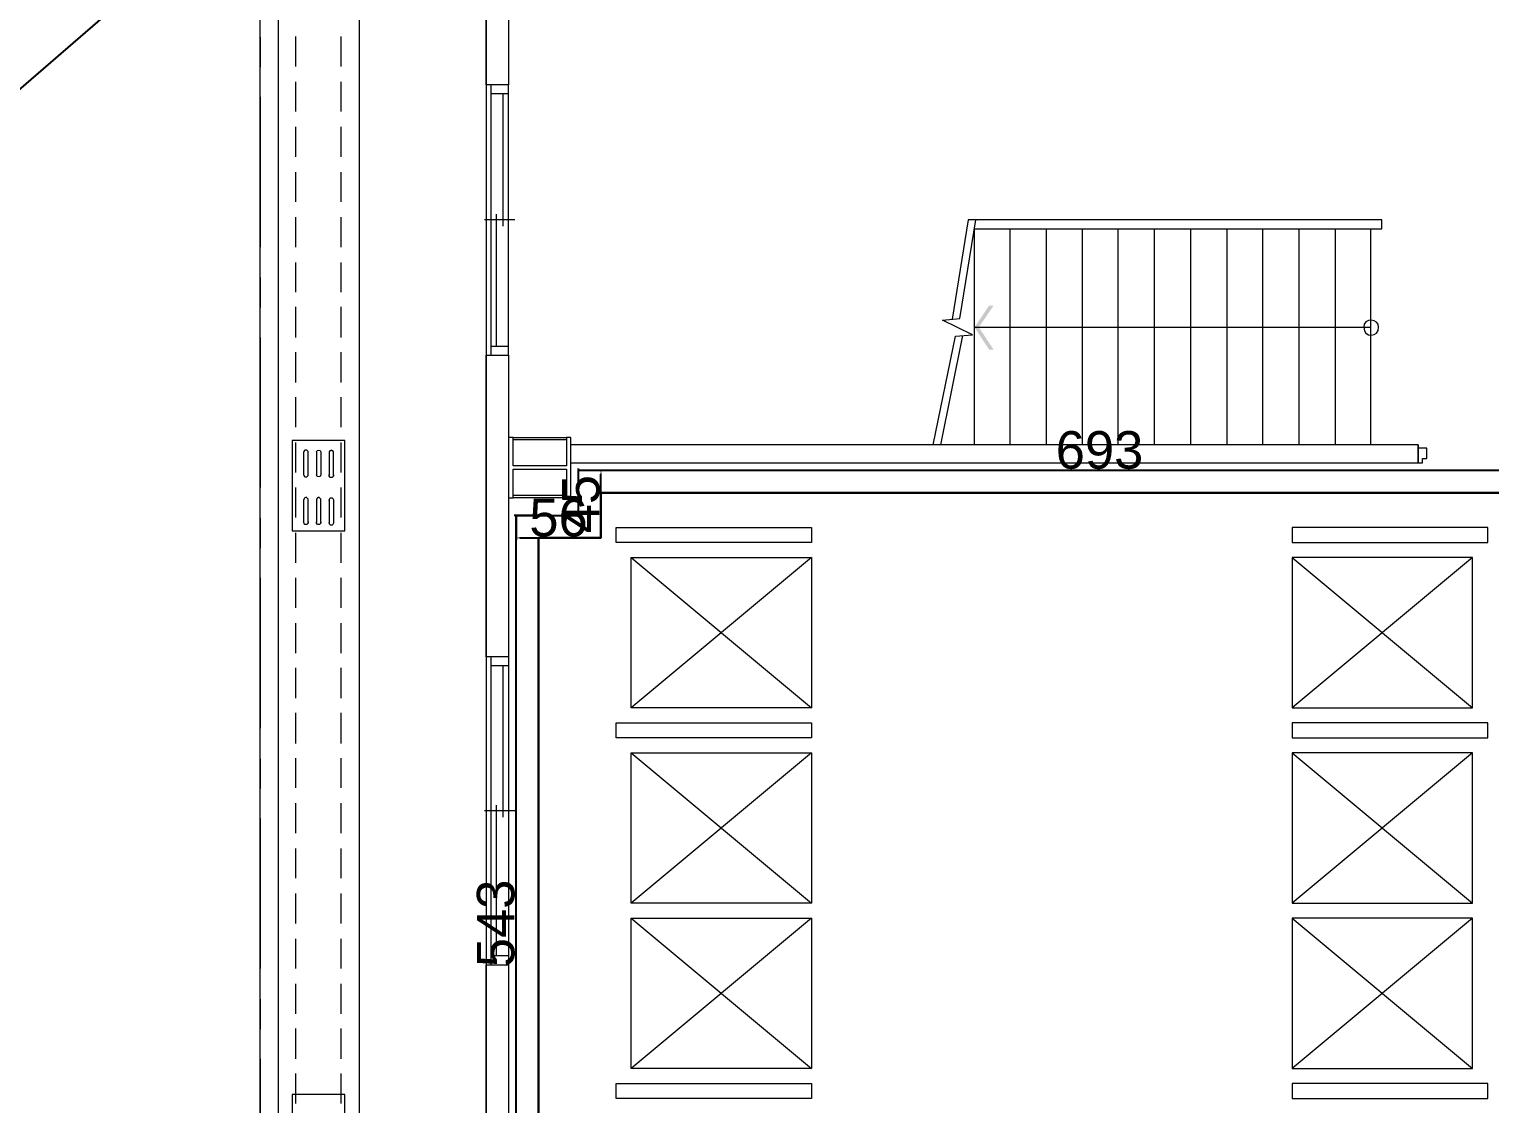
# Model space of a CAD drawing. Header units: millimetres. Extents: x -15161 to 10473752, y -72817 to 33960.
# Drawn here: x 35462 to 36434, y 1888 to 2603 of the extents above; entities that cross this region are included whole.
import ezdxf

# ---------------------------------------------------------------- set-up
doc = ezdxf.new("R2010")
doc.units = ezdxf.units.MM
doc.layers.add('PDF_單色填滿', color=7, linetype='Continuous')
doc.layers.add('PDF_幾何圖形', color=7, linetype='Continuous')
doc.styles.get("Standard").update_dxf_attribs({"font": 'arial.ttf'})
doc.dimstyles.new('ISO-25', dxfattribs={"dimtxt": 25, "dimasz": 2.5, "dimexe": 1.25, "dimexo": 0.625, "dimtad": 1, "dimdec": 0, "dimtxsty": 'Standard', "dimcen": 2.5, "dimadec": 0, "dimazin": 0, "dimtfac": 1, "dimtdec": 0, "dimtmove": 0, "dimatfit": 3, "dimfxl": 1, "dimarcsym": 0})

# ---------------------------------------------------------------- blocks, each defined once
blk = doc.blocks.new('拆除後的建築底圖1131126')
at = {"layer": 'PDF_單色填滿', "lineweight": 0}
for points in [[(9857.43, 2404.77), (9860.39, 2404.77), (9867.16, 2419.16), (9870.13, 2419.16)], [(9867.16, 2389.95), (9870.13, 2389.95), (9857.43, 2404.77), (9860.39, 2404.77)]]:
    blk.add_solid(points, dxfattribs=at)
at = {"layer": 'PDF_幾何圖形', "lineweight": 0}
for points in [[(10789.34, -581.49), (9382.37, -762.29), (9382.37, 3697.84), (9394.22, 3697.84), (9394.22, -748.74), (10787.64, -569.64)], [(9532.68, 3547.11), (9532.68, -46.74), (9448.42, -46.74), (9448.42, 3547.11)], [(9547.5, 2659.65), (9547.5, 2566.08), (9532.68, 2566.08), (9532.68, 2659.65)], [(9438.68, 2269.28), (9438.68, 2329.4), (9403.54, 2329.4), (9403.54, 2269.28)], [(9411.16, 2306.54), (9411.58, 2306.11), (9411.58, 2305.69), (9412.01, 2305.27), (9413.28, 2305.27), (9414.12, 2306.11), (9414.12, 2306.54), (9414.12, 2321.78), (9414.12, 2322.2), (9413.28, 2323.05), (9412.01, 2323.05), (9411.58, 2322.62), (9411.58, 2322.2), (9411.16, 2321.78)], [(9586.03, 2291.29), (9588.99, 2291.29), (9588.99, 2331.52), (9586.03, 2331.52), (9586.03, 2312.46), (9550.46, 2312.46), (9550.46, 2331.52), (9547.5, 2331.52), (9547.5, 2291.29), (9550.46, 2291.29), (9550.46, 2310.35), (9586.03, 2310.35)], [(9550.46, 2329.82), (9550.46, 2331.52), (9586.03, 2331.52), (9586.03, 2329.82)], [(9550.46, 2291.29), (9550.46, 2292.99), (9586.03, 2292.99), (9586.03, 2291.29)], [(9547.5, 1980.52), (9547.5, 1513.5), (9532.68, 1513.5), (9532.68, 1980.52)], [(9438.68, 1834.02), (9438.68, 1894.14), (9403.54, 1894.14), (9403.54, 1834.02)]]:
    blk.add_lwpolyline(points, close=True, dxfattribs=at)
for points in [[(9382.37, 2597.84), (9382.37, 2577.94)], [(9406.08, 2578.36), (9406.08, 2598.26)], [(9436.14, 2578.36), (9436.14, 2598.26)], [(9448.42, 2578.36), (9448.42, 2598.26)], [(9406.08, 2548.3), (9406.08, 2568.2)], [(9436.14, 2548.3), (9436.14, 2568.2)], [(9448.42, 2548.3), (9448.42, 2568.2)], [(9532.68, 2566.08), (9532.68, 2386.14), (9547.5, 2386.14), (9547.5, 2566.08)], [(9535.64, 2566.08), (9535.64, 2386.14)], [(9382.37, 2558.04), (9382.37, 2458.11)], [(9547.5, 2560.15), (9535.64, 2560.15)], [(9543.69, 2560.15), (9543.69, 2472.09)], [(9406.08, 2518.24), (9406.08, 2538.14)], [(9436.14, 2518.24), (9436.14, 2538.14)], [(9448.42, 2518.24), (9448.42, 2538.14)], [(9406.08, 2488.18), (9406.08, 2508.08)], [(9436.14, 2488.18), (9436.14, 2508.08)], [(9448.42, 2488.18), (9448.42, 2508.08)], [(9406.08, 2458.11), (9406.08, 2478.01)], [(9436.14, 2458.11), (9436.14, 2478.01)], [(9448.42, 2458.11), (9448.42, 2478.01)], [(9539.45, 2392.06), (9539.45, 2480.13)], [(9551.73, 2476.32), (9531.41, 2476.32)], [(9829.91, 2326.44), (9844.72, 2398.84), (9856.16, 2399.68), (9836.26, 2409.42), (9847.69, 2410.69), (9858.27, 2476.32)], [(9857.43, 2326.44), (9857.43, 2470.39), (10128.4, 2470.39), (10128.4, 2476.32), (9853.19, 2476.32), (9842.61, 2410.27)], [(9881.14, 2326.44), (9881.14, 2470.39)], [(9905.27, 2326.44), (9905.27, 2470.39)], [(9929.4, 2326.44), (9929.4, 2470.39)], [(9953.12, 2326.44), (9953.12, 2470.39)], [(9977.25, 2326.44), (9977.25, 2470.39)], [(10001.38, 2326.44), (10001.38, 2470.39)], [(10025.52, 2326.44), (10025.52, 2470.39)], [(10049.23, 2326.44), (10049.23, 2470.39)], [(10073.36, 2326.44), (10073.36, 2470.39)], [(10097.5, 2326.44), (10097.5, 2470.39)], [(10121.21, 2326.44), (10121.21, 2470.39)], [(9406.08, 2428.05), (9406.08, 2447.95)], [(9436.14, 2428.05), (9436.14, 2447.95)], [(9448.42, 2428.05), (9448.42, 2447.95)], [(9382.37, 2437.79), (9382.37, 2417.89)], [(9406.08, 2397.99), (9406.08, 2418.31)], [(9436.14, 2397.99), (9436.14, 2418.31)], [(9448.42, 2397.99), (9448.42, 2418.31)], [(9857.43, 2404.77), (10121.21, 2404.77)], [(9382.37, 2397.99), (9382.37, 2298.07)], [(9547.5, 2392.06), (9535.64, 2392.06)], [(9834.99, 2326.44), (9849.81, 2399.26)], [(9406.08, 2367.93), (9406.08, 2388.25)], [(9436.14, 2367.93), (9436.14, 2388.25)], [(9448.42, 2367.93), (9448.42, 2388.25)], [(9547.5, 2386.14), (9547.5, 2185.44), (9532.68, 2185.44), (9532.68, 2386.14)], [(9406.08, 2338.29), (9406.08, 2358.19)], [(9436.14, 2338.29), (9436.14, 2358.19)], [(9448.42, 2338.29), (9448.42, 2358.19)], [(9406.08, 2308.23), (9406.08, 2328.13)], [(9431.06, 2306.11), (9431.06, 2321.35), (9431.06, 2321.78), (9430.64, 2322.62), (9430.21, 2322.62), (9429.79, 2323.05), (9428.94, 2322.62), (9428.52, 2322.62), (9428.1, 2321.78), (9428.1, 2321.35), (9428.1, 2306.11)], [(9436.14, 2308.23), (9436.14, 2328.13)], [(9448.42, 2308.23), (9448.42, 2328.13)], [(10152.54, 2314.58), (10152.54, 2326.44), (9588.99, 2326.44)], [(10152.54, 2326.44), (10152.54, 2314.58), (10155.5, 2314.58), (10155.5, 2317.54), (10158.47, 2317.54), (10158.47, 2324.32), (10152.54, 2324.32)], [(9419.63, 2321.78), (9419.63, 2306.54)], [(9422.59, 2321.78), (9422.59, 2306.54)], [(9588.99, 2314.58), (10152.54, 2314.58)], [(9431.06, 2306.54), (9431.06, 2305.69), (9430.21, 2304.84), (9428.94, 2304.84), (9428.1, 2305.69), (9428.1, 2306.54)], [(9406.08, 2278.17), (9406.08, 2298.07)], [(9436.14, 2278.17), (9436.14, 2298.07)], [(9448.42, 2278.17), (9448.42, 2298.07)], [(9414.12, 2274.78), (9414.12, 2290.02), (9414.12, 2290.45), (9412.85, 2291.72), (9412.01, 2291.29), (9411.58, 2290.87), (9411.58, 2290.45), (9411.16, 2290.02), (9411.16, 2274.78)], [(9422.59, 2274.78), (9422.59, 2290.02), (9422.59, 2290.45), (9421.32, 2291.72), (9420.47, 2291.29), (9419.63, 2290.45), (9419.63, 2290.02), (9419.63, 2274.78)], [(9428.1, 2289.6), (9428.1, 2290.02), (9428.52, 2290.87), (9428.94, 2291.29), (9430.21, 2291.29), (9430.64, 2290.87), (9431.06, 2290.02), (9431.06, 2289.6)], [(9428.1, 2290.02), (9428.1, 2274.36)], [(9431.06, 2290.02), (9431.06, 2274.36)], [(9382.37, 2277.74), (9382.37, 2257.84)], [(9414.12, 2275.2), (9414.12, 2274.36), (9413.28, 2273.51), (9412.01, 2273.51), (9411.58, 2273.93), (9411.58, 2274.36), (9411.16, 2275.2)], [(9422.59, 2275.2), (9422.59, 2274.36), (9421.75, 2273.51), (9420.47, 2273.51), (9419.63, 2274.36), (9419.63, 2275.2)], [(9431.06, 2274.78), (9431.06, 2274.36), (9430.64, 2273.51), (9430.21, 2273.09), (9428.94, 2273.09), (9428.52, 2273.51), (9428.1, 2274.36), (9428.1, 2274.78)], [(9406.08, 2248.11), (9406.08, 2268.01)], [(9436.14, 2248.11), (9436.14, 2268.01)], [(9448.42, 2248.11), (9448.42, 2268.01)], [(9382.37, 2237.94), (9382.37, 2138.02)], [(9406.08, 2218.04), (9406.08, 2237.94)], [(9436.14, 2218.04), (9436.14, 2237.94)], [(9448.42, 2218.04), (9448.42, 2237.94)], [(9406.08, 2187.98), (9406.08, 2207.88)], [(9436.14, 2187.98), (9436.14, 2207.88)], [(9448.42, 2187.98), (9448.42, 2207.88)], [(9406.08, 2157.92), (9406.08, 2178.24)], [(9436.14, 2157.92), (9436.14, 2178.24)], [(9448.42, 2157.92), (9448.42, 2178.24)], [(9532.68, 2185.44), (9532.68, 1980.52)], [(9535.64, 2185.44), (9535.64, 1980.52)], [(9547.5, 2179.51), (9535.64, 2179.51)], [(9543.69, 2179.51), (9543.69, 2078.75)], [(9547.5, 2185.44), (9547.5, 1980.52)], [(9406.08, 2127.86), (9406.08, 2148.18)], [(9436.14, 2127.86), (9436.14, 2148.18)], [(9448.42, 2127.86), (9448.42, 2148.18)], [(9406.08, 2098.22), (9406.08, 2118.12)], [(9436.14, 2098.22), (9436.14, 2118.12)], [(9448.42, 2098.22), (9448.42, 2118.12)], [(9382.37, 2117.7), (9382.37, 2097.8)], [(9406.08, 2068.16), (9406.08, 2088.06)], [(9436.14, 2068.16), (9436.14, 2088.06)], [(9448.42, 2068.16), (9448.42, 2088.06)], [(9551.73, 2082.98), (9531.41, 2082.98)], [(9539.45, 1986.44), (9539.45, 2086.79)], [(9382.37, 2077.9), (9382.37, 1977.98)], [(9406.08, 2038.1), (9406.08, 2058)], [(9436.14, 2038.1), (9436.14, 2058)], [(9448.42, 2038.1), (9448.42, 2058)], [(9406.08, 2008.04), (9406.08, 2027.94)], [(9436.14, 2008.04), (9436.14, 2027.94)], [(9448.42, 2008.04), (9448.42, 2027.94)], [(9406.08, 1977.98), (9406.08, 1997.88)], [(9436.14, 1977.98), (9436.14, 1997.88)], [(9448.42, 1977.98), (9448.42, 1997.88)], [(9547.5, 1986.44), (9535.64, 1986.44)], [(9406.08, 1947.91), (9406.08, 1967.81)], [(9436.14, 1947.91), (9436.14, 1967.81)], [(9448.42, 1947.91), (9448.42, 1967.81)], [(9382.37, 1957.65), (9382.37, 1937.75)], [(9406.08, 1917.85), (9406.08, 1938.18)], [(9436.14, 1917.85), (9436.14, 1938.18)], [(9448.42, 1917.85), (9448.42, 1938.18)], [(9382.37, 1917.85), (9382.37, 1817.93)], [(9406.08, 1888.21), (9406.08, 1908.11)], [(9436.14, 1888.21), (9436.14, 1908.11)], [(9448.42, 1888.21), (9448.42, 1908.11)]]:
    blk.add_lwpolyline(points, dxfattribs=at)
at = {"layer": 'PDF_幾何圖形', "lineweight": 13}
for points in [[(9382.37, 2597.84), (9382.37, 2577.94)], [(9382.37, 2558.04), (9382.37, 2458.11)], [(9382.37, 2437.79), (9382.37, 2417.89)], [(9382.37, 2397.99), (9382.37, 2298.07)], [(9382.37, 2277.74), (9382.37, 2257.84)], [(9382.37, 2237.94), (9382.37, 2138.02)], [(9382.37, 2117.7), (9382.37, 2097.8)], [(9382.37, 2077.9), (9382.37, 1977.98)], [(9382.37, 1957.65), (9382.37, 1937.75)], [(9382.37, 1917.85), (9382.37, 1817.93)]]:
    blk.add_lwpolyline(points, dxfattribs=at)
at = {"layer": 'PDF_幾何圖形', "lineweight": 0}
for points in [[(10126.29, 2404.77), (10127.02, 2410.89), (10115.81, 2411.26), (10116.55, 2404.77)], [(10116.55, 2404.77), (10115.93, 2397.62), (10126.89, 2398.04), (10126.29, 2404.77)], [(9419.63, 2321.78), (9419.59, 2323.54), (9422.63, 2323.51), (9422.59, 2321.78)], [(9422.59, 2306.54), (9422.63, 2304.8), (9419.59, 2304.78), (9419.63, 2306.54)]]:
    blk.add_open_spline(points, degree=3, dxfattribs=at)
blk = doc.blocks.new('*D62')
at = {"color": 0, "lineweight": -2, "transparency": 16777216}
for p, q in [((35800.13, 2279.6), (35784.5, 2279.6)), ((35785.75, 1739.05), (35785.75, 2277.1)), ((35800.13, 1736.55), (35784.5, 1736.55))]:
    blk.add_line(p, q, dxfattribs=at)
at = {"color": 0, "transparency": 16777216}
for points in [[(35785.34, 2277.1), (35786.17, 2277.1), (35785.75, 2279.6)], [(35785.34, 1739.05), (35786.17, 1739.05), (35785.75, 1736.55)]]:
    blk.add_solid(points, dxfattribs=at)
at = {"layer": 'Defpoints', "color": 0, "transparency": 16777216}
for p in [(35785.75, 2279.6), (35800.75, 2279.6), (35800.75, 1736.55)]:
    blk.add_point(p, dxfattribs=at)
at = {"color": 0, "transparency": 16777216, "insert": (35772.36, 2008.08), "char_height": 25, "attachment_point": 5, "rotation": 90}
blk.add_mtext('543', dxfattribs=at)
blk = doc.blocks.new('*D63')
at = {"color": 0, "lineweight": -2, "transparency": 16777216}
for p, q in [((35785.75, 2278.97), (35785.75, 2263.35)), ((35788.25, 2264.6), (35839.75, 2264.6)), ((35842.25, 2265.22), (35842.25, 2265.85))]:
    blk.add_line(p, q, dxfattribs=at)
at = {"color": 0, "transparency": 16777216}
for points in [[(35788.25, 2265.02), (35788.25, 2264.18), (35785.75, 2264.6)], [(35839.75, 2265.02), (35839.75, 2264.18), (35842.25, 2264.6)]]:
    blk.add_solid(points, dxfattribs=at)
at = {"layer": 'Defpoints', "color": 0, "transparency": 16777216}
for p in [(35785.75, 2279.6), (35842.25, 2264.6), (35842.25, 2264.6)]:
    blk.add_point(p, dxfattribs=at)
at = {"color": 0, "transparency": 16777216, "insert": (35814, 2277.99), "char_height": 25, "attachment_point": 5}
blk.add_mtext('56', dxfattribs=at)
blk = doc.blocks.new('*D64')
at = {"color": 0, "lineweight": -2, "transparency": 16777216}
for p, q in [((35842.25, 2267.1), (35842.25, 2307.08)), ((35842.87, 2309.58), (35843.5, 2309.58)), ((35841.62, 2264.6), (35841, 2264.6))]:
    blk.add_line(p, q, dxfattribs=at)
at = {"color": 0, "transparency": 16777216}
for points in [[(35841.83, 2307.08), (35842.66, 2307.08), (35842.25, 2309.58)], [(35841.83, 2267.1), (35842.66, 2267.1), (35842.25, 2264.6)]]:
    blk.add_solid(points, dxfattribs=at)
at = {"layer": 'Defpoints', "color": 0, "transparency": 16777216}
for p in [(35842.25, 2309.58), (35842.25, 2309.58), (35842.25, 2264.6)]:
    blk.add_point(p, dxfattribs=at)
at = {"color": 0, "transparency": 16777216, "insert": (35828.91, 2287.09), "char_height": 25, "attachment_point": 5, "rotation": 90}
blk.add_mtext('45', dxfattribs=at)
blk = doc.blocks.new('*D65')
at = {"color": 0, "lineweight": -2, "transparency": 16777216}
for p, q in [((35827.25, 2310.21), (35827.25, 2310.83)), ((35829.75, 2309.58), (36518.02, 2309.58)), ((36520.52, 2310.21), (36520.52, 2310.83))]:
    blk.add_line(p, q, dxfattribs=at)
at = {"color": 0, "transparency": 16777216}
for points in [[(35829.75, 2310), (35829.75, 2309.16), (35827.25, 2309.58)], [(36518.02, 2310), (36518.02, 2309.16), (36520.52, 2309.58)]]:
    blk.add_solid(points, dxfattribs=at)
at = {"layer": 'Defpoints', "color": 0, "transparency": 16777216}
for p in [(35827.25, 2309.58), (36520.52, 2309.58), (36520.52, 2309.58)]:
    blk.add_point(p, dxfattribs=at)
at = {"color": 0, "transparency": 16777216, "insert": (36173.88, 2322.98), "char_height": 25, "attachment_point": 5}
blk.add_mtext('693', dxfattribs=at)

msp = doc.modelspace()

# ---------------------------------------------------------------- linework, layer by layer
at = {"color": 8, "lineweight": 13, "ltscale": 0.13}
for p, q in [((35982.2469, 2251.5932), (35862.2469, 2151.5932)), ((35862.2469, 2251.5932), (35982.2469, 2151.5932)), ((36302.093, 2251.5932), (36422.093, 2151.5932)), ((36422.093, 2251.5932), (36302.093, 2151.5932)), ((35982.2469, 2121.5932), (35862.2469, 2021.5932)), ((35862.2469, 2121.5932), (35982.2469, 2021.5932)), ((36302.093, 2121.5932), (36422.093, 2021.5932)), ((36422.093, 2121.5932), (36302.093, 2021.5932)), ((35982.2469, 2011.5932), (35862.2469, 1911.5932)), ((35862.2469, 2011.5932), (35982.2469, 1911.5932)), ((36302.093, 2011.5932), (36422.093, 1911.5932)), ((36422.093, 2011.5932), (36302.093, 1911.5932))]:
    msp.add_line(p, q, dxfattribs=at)
at = {"color": 230}
msp.add_lwpolyline([(43975.9067, 9939.3038), (-15160.8453, -41255.219)], dxfattribs=at)
at = {"color": 94}
for points in [[(38027.8319, 495.9855), (37326.0919, 495.9855), (37326.0919, 536.2084), (37277.5625, 536.2084), (37277.5625, 495.9855), (36577.093, 495.9855), (36577.093, 1136.5932), (35785.7534, 1136.5932), (35785.7534, 1685.9085), (35827.2469, 1685.9085), (35827.2469, 1736.5548), (35785.7534, 1736.5548), (35785.7534, 2279.5995), (35827.2469, 2279.5995), (35827.2469, 2309.5804), (36520.5186, 2309.5804), (36520.5186, 2279.5995), (36621.1268, 2279.5995), (36621.1268, 2421.6203), (36586.9481, 2421.6203), (36586.9481, 3526.8628)], [(35800.7534, 1751.5548), (35800.7534, 2264.5995), (35842.2469, 2264.5995), (35842.2469, 2294.5804), (36505.5186, 2294.5804), (36505.5186, 2264.5995), (36636.1268, 2264.5995), (36636.1268, 2436.6203), (36601.9481, 2436.6203), (36601.9481, 3511.8628), (37261.2922, 3511.8628), (37261.2922, 3471.6395), (37342.3554, 3471.6395), (37342.3554, 3511.8628), (38011.1383, 3511.8628)], [(35827.2469, 2294.5804), (35827.2469, 2309.5804), (36520.5186, 2309.5804), (36520.5186, 2294.5804)], [(35827.2469, 2279.5995), (35827.2469, 2309.5804), (35842.2469, 2309.5804)], [(35842.2469, 2294.5804), (35842.2469, 2264.5995), (35827.2469, 2264.5995)], [(36505.5186, 2294.5804), (35842.2469, 2294.5804)], [(35785.7534, 2264.5995), (35785.7534, 2279.5995), (35827.2469, 2279.5995)], [(35800.7534, 1736.5548), (35785.7534, 1736.5548), (35785.7534, 2279.5995), (35800.7534, 2279.5995)], [(35842.2469, 2279.5995), (35842.2469, 2264.5995), (35800.7534, 2264.5995)], [(35800.7534, 2264.5995), (35800.7534, 1751.5548)]]:
    msp.add_lwpolyline(points, dxfattribs=at)
at = {"color": 8, "lineweight": 13, "ltscale": 0.13}
for points in [[(35852.2469, 2261.5932), (35852.2469, 2271.5932), (35982.2469, 2271.5932), (35982.2469, 2261.5932)], [(36432.093, 2261.5932), (36432.093, 2271.5932), (36302.093, 2271.5932), (36302.093, 2261.5932)], [(35982.2469, 2251.5932), (35982.2469, 2151.5932), (35862.2469, 2151.5932), (35862.2469, 2251.5932)], [(36302.093, 2251.5932), (36302.093, 2151.5932), (36422.093, 2151.5932), (36422.093, 2251.5932)], [(35852.2469, 2131.5932), (35852.2469, 2141.5932), (35982.2469, 2141.5932), (35982.2469, 2131.5932)], [(35852.2469, 2131.5932), (35852.2469, 2141.5932), (35982.2469, 2141.5932), (35982.2469, 2131.5932)], [(36432.093, 2131.5932), (36432.093, 2141.5932), (36302.093, 2141.5932), (36302.093, 2131.5932)], [(36432.093, 2131.5932), (36432.093, 2141.5932), (36302.093, 2141.5932), (36302.093, 2131.5932)], [(35982.2469, 2121.5932), (35982.2469, 2021.5932), (35862.2469, 2021.5932), (35862.2469, 2121.5932)], [(36302.093, 2121.5932), (36302.093, 2021.5932), (36422.093, 2021.5932), (36422.093, 2121.5932)], [(35982.2469, 2011.5932), (35982.2469, 1911.5932), (35862.2469, 1911.5932), (35862.2469, 2011.5932)], [(36302.093, 2011.5932), (36302.093, 1911.5932), (36422.093, 1911.5932), (36422.093, 2011.5932)], [(35852.2469, 1891.5932), (35852.2469, 1901.5932), (35982.2469, 1901.5932), (35982.2469, 1891.5932)], [(35852.2469, 1891.5932), (35852.2469, 1901.5932), (35982.2469, 1901.5932), (35982.2469, 1891.5932)], [(36432.093, 1891.5932), (36432.093, 1901.5932), (36302.093, 1901.5932), (36302.093, 1891.5932)], [(36432.093, 1891.5932), (36432.093, 1901.5932), (36302.093, 1901.5932), (36302.093, 1891.5932)]]:
    msp.add_lwpolyline(points, close=True, dxfattribs=at)

# ---------------------------------------------------------------- block references
at = {"color": 30}
msp.add_blockref('拆除後的建築底圖1131126', (26233.2578, 0), dxfattribs=at)

# ---------------------------------------------------------------- dimensions: what is measured, and where the dimension line sits
at = {"color": 5}
for base, p1, p2, picture, middle in [((36520.5186, 2309.5804), (35827.2469, 2309.5804), (36520.5186, 2309.5804), '*D65', (36173.8827, 2322.9782)), ((35842.2469, 2264.5995), (35785.7534, 2279.5995), (35842.2469, 2264.5995), '*D63', (35814.0001, 2277.9889))]:
    dim = msp.add_linear_dim(base=base, p1=p1, p2=p2, dimstyle='ISO-25', dxfattribs=at)
    dim.commit()
    dim.dimension.update_dxf_attribs({"geometry": picture, "text_midpoint": middle})
for base, p1, p2, picture, middle in [((35842.2469, 2309.5804), (35842.2469, 2264.5995), (35842.2469, 2309.5804), '*D64', (35828.9087, 2287.0899)), ((35785.7534, 2279.5995), (35800.7534, 1736.5548), (35800.7534, 2279.5995), '*D62', (35772.3556, 2008.0772))]:
    dim = msp.add_linear_dim(base=base, p1=p1, p2=p2, angle=90, dimstyle='ISO-25', dxfattribs=at)
    dim.commit()
    dim.dimension.update_dxf_attribs({"geometry": picture, "text_midpoint": middle})

doc.saveas('drawing.dxf')
